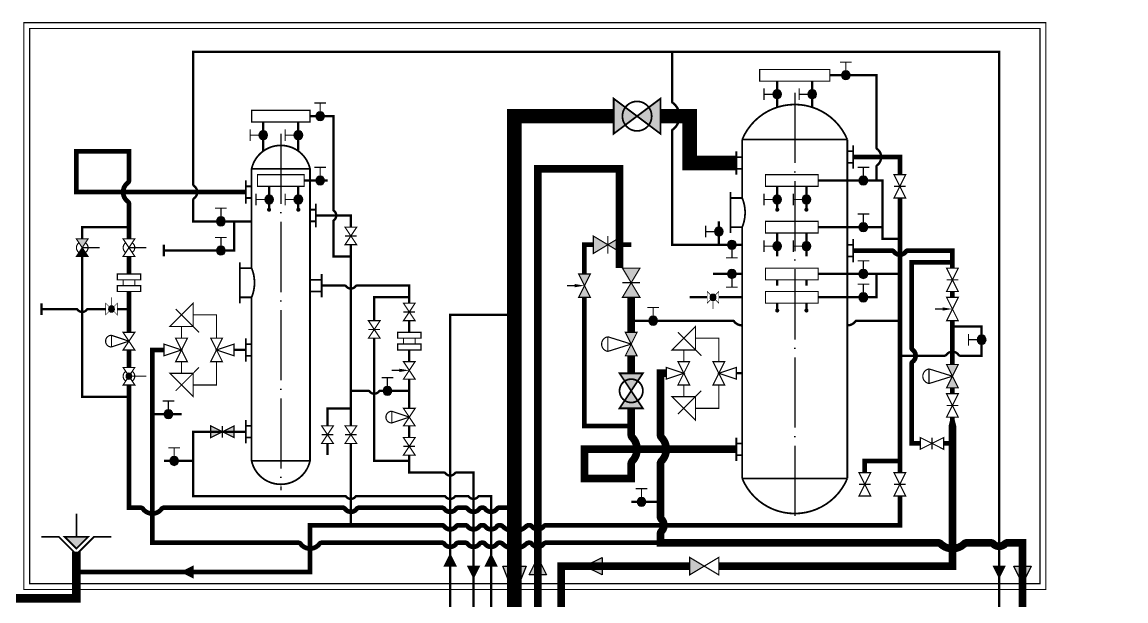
# Model space of a CAD drawing. Header units: millimetres. Extents: x 0 to 2500, y 0 to 1760.
# Drawn here: x 507.7 to 696.7, y 785 to 884.1 of the extents above; entities that cross this region are included whole.
import ezdxf

# ---------------------------------------------------------------- set-up
doc = ezdxf.new("R2010")
doc.units = ezdxf.units.MM
doc.linetypes.add('ACAD_ISO04W100', pattern=[30, 24, -3, 0, -3])
for name, color, linetype in [('Вентили регул.100', 7, 'Continuous'), ('Вентили регул.50', 7, 'Continuous'), ('Диафрагмы 80', 7, 'Continuous'), ('Емкости', 7, 'Continuous'), ('Задвижки 100', 7, 'Continuous'), ('Задвижки 150', 7, 'Continuous'), ('Задвижки 50', 7, 'Continuous'), ('Клапаны 150', 7, 'Continuous'), ('Клапаны донные', 7, 'Continuous'), ('Клапаны регул.100', 7, 'Continuous'), ('Клапаны регул.50', 7, 'Continuous'), ('Краны 15', 7, 'Continuous'), ('Краны шар.200', 7, 'Continuous'), ('Краны шар.400', 7, 'Continuous'), ('Краны шар.ручн.15', 7, 'Continuous'), ('Краны шар.ручн.50', 7, 'Continuous'), ('Краны шар.ручн.т.50', 7, 'Continuous'), ('Осевые', 7, 'ACAD_ISO04W100'), ('Площадки', 7, 'Continuous'), ('Трубы 108', 7, 'Continuous'), ('Трубы 159', 7, 'Continuous'), ('Трубы 219', 7, 'Continuous'), ('Трубы 426', 7, 'Continuous'), ('Трубы 57', 7, 'Continuous'), ('Устр-ва переключ.', 7, 'Continuous')]:
    doc.layers.add(name, color=color, linetype=linetype)

# ---------------------------------------------------------------- blocks, each defined once
blk = doc.blocks.new('Клапан донный')
at = {"layer": 'Клапаны донные'}
blk.add_hatch(color=256, dxfattribs=at).paths.add_polyline_path([(0, 1), (2, 3), (-2, 3)])
at = {"layer": 'Клапаны донные', "const_width": 0.3}
for points in [[(0, 3), (0, 7)], [(0, 0), (-3, 3), (-6, 3)], [(0, 0), (3, 3), (6, 3)]]:
    blk.add_lwpolyline(points, dxfattribs=at)
blk.add_lwpolyline([(0, 1), (2, 3), (-2, 3)], close=True, dxfattribs=at)
blk = doc.blocks.new('Устр-во переключ.')
at = {"layer": 'Устр-ва переключ.', "const_width": 0.2}
for points in [[(-1, 4), (-5, 4), (-1, 8)], [(-2, -2), (-4, -2), (-2, 2), (-4, 2)], [(2, 2), (4, 2), (2, -2), (4, -2)], [(-1, -4), (-5, -4), (-1, -8)]]:
    blk.add_lwpolyline(points, close=True, dxfattribs=at)
for points in [[(0, 3), (-4, 7)], [(-1, 6), (3, 6), (3, 2)], [(-3, 2), (-3, 4)], [(-3, 0), (-6, -1), (-6, 1), (-3, 0)], [(3, 0), (6, 1), (6, -1), (3, 0)], [(0, -3), (-4, -7)], [(-3, -4), (-3, -2)], [(3, -2), (3, -6), (-1, -6)]]:
    blk.add_lwpolyline(points, dxfattribs=at)
blk = doc.blocks.new('Кран 15')
at = {"layer": 'Краны 15'}
blk.add_hatch(color=256, dxfattribs=at).paths.add_polyline_path([(-0.75, 0.75, 1), (0.75, 0.75, 1)])
at = {"layer": 'Краны 15', "const_width": 0.2}
for points in [[(-2.25, 1.75), (-2.25, -0.25)], [(-0.75, 0.75), (-2.25, 0.75)]]:
    blk.add_lwpolyline(points, dxfattribs=at)
at = {"layer": 'Краны 15'}
blk.add_lwpolyline([(-0.75, 0.75, 1), (0.75, 0.75, 1), (-0.75, 0.75, 1)], format="xyb", dxfattribs=at)
blk = doc.blocks.new('Кран шар.ручн.50')
at = {"layer": 'Краны шар.ручн.50', "const_width": 0.2}
blk.add_lwpolyline([(1.5, 0), (1.5, 3)], dxfattribs=at)
blk.add_lwpolyline([(0, 1), (0, -1), (3, 1), (3, -1)], close=True, dxfattribs=at)
for points in [[(2.33, 0.55, 0.535184), (0.67, 0.55, 0.535184)], [(0.67, -0.55, 0.535184), (2.33, -0.55, 0.535184)]]:
    blk.add_lwpolyline(points, format="xyb", dxfattribs=at)
blk = doc.blocks.new('Диафрагма 80')
at = {"layer": 'Диафрагмы 80', "const_width": 0.2}
for points in [[(-2, 0), (2, 0), (2, -1), (-2, -1)], [(-2, -2), (2, -2), (2, -3), (-2, -3)]]:
    blk.add_lwpolyline(points, close=True, dxfattribs=at)
for points in [[(-1, -1), (-1, -2)], [(1, -1), (1, -2)]]:
    blk.add_lwpolyline(points, dxfattribs=at)
blk = doc.blocks.new('Кран шар.ручн.15')
at = {"layer": 'Краны шар.ручн.15'}
h = blk.add_hatch(color=256, dxfattribs=at)
h.paths.add_polyline_path([(1, 0), (1.35, -0.35, 0.198912), (1.5, 0, 0.198912), (1.35, 0.35)])
h.paths.add_polyline_path([(0.65, -0.35, 0.414214), (1.35, -0.35), (1, 0)])
h.paths.add_polyline_path([(0.5, 0, 0.198912), (0.65, -0.35), (1, 0), (0.65, 0.35, 0.198912)])
h.paths.add_polyline_path([(1, 0), (1.35, 0.35, 0.414214), (0.65, 0.35)])
at = {"layer": 'Краны шар.ручн.15', "const_width": 0.1}
blk.add_lwpolyline([(1, 0), (1, 2)], dxfattribs=at)
blk.add_lwpolyline([(0, 1), (0, -1), (2, 1), (2, -1)], close=True, dxfattribs=at)
at = {"layer": 'Краны шар.ручн.15'}
blk.add_lwpolyline([(0.5, 0, 1), (1.5, 0, 1), (0.5, 0, 1)], format="xyb", dxfattribs=at)
blk = doc.blocks.new('Кран шар.ручн.50 непрох.')
at = {"layer": 'Краны шар.ручн.50'}
h = blk.add_hatch(color=256, dxfattribs=at)
h.paths.add_polyline_path([(0, 1), (0, -1), (1.5, 0)])
h.paths.add_polyline_path([(1.5, 0), (3, -1), (3, 1)])
blk.add_hatch(color=256, dxfattribs=at).paths.add_polyline_path([(3, -1), (3, 1), (1.5, 0)])
at = {"layer": 'Краны шар.ручн.50', "const_width": 0.2}
blk.add_lwpolyline([(1.5, 0), (1.5, 3)], dxfattribs=at)
blk.add_lwpolyline([(0, 1), (0, -1), (3, 1), (3, -1)], close=True, dxfattribs=at)
for points in [[(2.33, 0.55, 0.535184), (0.67, 0.55, 0.535184)], [(0.67, -0.55, 0.535184), (2.33, -0.55, 0.535184)]]:
    blk.add_lwpolyline(points, format="xyb", dxfattribs=at)
blk = doc.blocks.new('Клапан регул.50')
at = {"layer": 'Клапаны регул.50', "const_width": 0.2}
blk.add_lwpolyline([(2.5, 3, 1), (0.5, 3)], format="xyb", dxfattribs=at)
for points in [[(0.5, 3), (1.5, 0)], [(0.5, 3), (2.5, 3)], [(2.5, 3), (1.5, 0)]]:
    blk.add_lwpolyline(points, dxfattribs=at)
blk.add_lwpolyline([(0, 1), (0, -1), (3, 1), (3, -1)], close=True, dxfattribs=at)
blk = doc.blocks.new('Кран шар.ручн.т.50')
at = {"layer": 'Краны шар.ручн.50'}
blk.add_hatch(color=256, dxfattribs=at).paths.add_polyline_path([(2, 0, 1), (1, 0, 1)])
at = {"layer": 'Краны шар.ручн.50', "const_width": 0.2}
blk.add_lwpolyline([(1.5, 0), (1.5, 3)], dxfattribs=at)
blk.add_lwpolyline([(0, 1), (0, -1), (3, 1), (3, -1)], close=True, dxfattribs=at)
for points in [[(2.33, 0.55, 0.535184), (0.67, 0.55, 0.535184)], [(0.67, -0.55, 0.535184), (2.33, -0.55, 0.535184)]]:
    blk.add_lwpolyline(points, format="xyb", dxfattribs=at)
at = {"layer": 'Краны шар.ручн.50'}
blk.add_lwpolyline([(2, 0, 1), (1, 0, 1), (2, 0, 1)], format="xyb", dxfattribs=at)
blk = doc.blocks.new('Задвижка 100 непрох.')
at = {"layer": 'Задвижки 100'}
h = blk.add_hatch(color=256, dxfattribs=at)
h.paths.add_polyline_path([(2, 0), (0, 1), (0, -1)])
h.paths.add_polyline_path([(2, 0), (4, -1), (4, 1)])
at = {"layer": 'Задвижки 100', "const_width": 0.2}
blk.add_lwpolyline([(0, -1), (0, 1), (4, -1), (4, 1)], close=True, dxfattribs=at)
blk.add_lwpolyline([(2, 1), (2, -1)], dxfattribs=at)
blk = doc.blocks.new('Задвижка 50')
at = {"layer": 'Задвижки 50', "const_width": 0.2}
blk.add_lwpolyline([(3, -1), (3, 1), (0, -1), (0, 1)], close=True, dxfattribs=at)
blk.add_lwpolyline([(1.5, 1), (1.5, -1)], dxfattribs=at)
blk = doc.blocks.new('Вентиль регул. 50')
at = {"layer": 'Вентили регул.50', "const_width": 0.2}
blk.add_lwpolyline([(1.5, 1.7), (1.5, 3)], dxfattribs=at)
blk.add_lwpolyline([(3, -1), (3, 1), (0, -1), (0, 1)], close=True, dxfattribs=at)
at = {"layer": 'Вентили регул.50'}
blk.add_solid([(1.78, 1.7), (1.5, 0), (1.22, 1.7)], dxfattribs=at)
blk = doc.blocks.new('Кран шар.400')
at = {"layer": 'Краны шар.400'}
h = blk.add_hatch(color=256, dxfattribs=at)
h.paths.add_polyline_path([(4, 0), (0, 3), (0, -3)])
h.paths.add_polyline_path([(8, 3), (4, 0), (8, -3)])
at = {"layer": 'Краны шар.400', "const_width": 0.3}
blk.add_lwpolyline([(0, -3), (0, 3), (8, -3), (8, 3)], close=True, dxfattribs=at)
blk.add_lwpolyline([(1.5, 0, 1.010551), (6.5, 0, 1.010551), (1.5, 0, 0.720759)], format="xyb", dxfattribs=at)
blk = doc.blocks.new('Кран шар.200')
at = {"layer": 'Краны шар.200'}
h = blk.add_hatch(color=256, dxfattribs=at)
h.paths.add_polyline_path([(0, -2), (3, 0), (0, 2)])
h.paths.add_polyline_path([(6, 2), (3, 0), (6, -2)])
at = {"layer": 'Краны шар.200', "const_width": 0.3}
blk.add_lwpolyline([(0, 2), (0, -2), (6, 2), (6, -2)], close=True, dxfattribs=at)
blk.add_lwpolyline([(3, 2, 1), (3, -2, 1), (3, 2, 1)], format="xyb", dxfattribs=at)
blk = doc.blocks.new('Вентиль регул. 100 непрох.')
at = {"layer": 'Вентили регул.100'}
h = blk.add_hatch(color=256, dxfattribs=at)
h.paths.add_polyline_path([(2, 0), (0, 1), (0, -1)])
h.paths.add_polyline_path([(2, 0), (4, -1), (4, 1)])
at = {"layer": 'Вентили регул.100', "const_width": 0.2}
blk.add_lwpolyline([(2, 1.7), (2, 3)], dxfattribs=at)
blk.add_lwpolyline([(0, -1), (0, 1), (4, -1), (4, 1)], close=True, dxfattribs=at)
at = {"layer": 'Вентили регул.100'}
blk.add_solid([(2.28, 1.7), (2, 0), (1.72, 1.7)], dxfattribs=at)
blk = doc.blocks.new('Задвижка 150 непрох.')
at = {"layer": 'Задвижки 150'}
h = blk.add_hatch(color=256, dxfattribs=at)
h.paths.add_polyline_path([(0, -1.5), (2.5, 0), (0, 1.5)])
h.paths.add_polyline_path([(2.5, 0), (5, -1.5), (5, 1.5)])
at = {"layer": 'Задвижки 150', "const_width": 0.2}
blk.add_lwpolyline([(5, -1.5), (0, 1.5), (0, -1.5), (5, 1.5)], close=True, dxfattribs=at)
blk.add_lwpolyline([(2.5, 1.5), (2.5, -1.5)], dxfattribs=at)
blk = doc.blocks.new('Клапан регул.100 непрох.')
at = {"layer": 'Клапаны регул.100'}
h = blk.add_hatch(color=256, dxfattribs=at)
h.paths.add_polyline_path([(2, 0), (0, 1), (0, -1)])
h.paths.add_polyline_path([(2, 0), (4, -1), (4, 1)])
at = {"layer": 'Клапаны регул.100', "const_width": 0.2}
blk.add_lwpolyline([(3.25, 4, 0.855684), (0.75, 4)], format="xyb", dxfattribs=at)
for points in [[(0.75, 4), (2, 0)], [(3.25, 4), (0.75, 4)], [(3.25, 4), (2, 0)]]:
    blk.add_lwpolyline(points, dxfattribs=at)
blk.add_lwpolyline([(0, -1), (0, 1), (4, -1), (4, 1)], close=True, dxfattribs=at)
blk = doc.blocks.new('Вентиль регул. 100')
at = {"layer": 'Вентили регул.100', "const_width": 0.2}
blk.add_lwpolyline([(2, 1.7), (2, 3)], dxfattribs=at)
blk.add_lwpolyline([(0, -1), (0, 1), (4, -1), (4, 1)], close=True, dxfattribs=at)
at = {"layer": 'Вентили регул.100'}
blk.add_solid([(2.28, 1.7), (2, 0), (1.72, 1.7)], dxfattribs=at)
blk = doc.blocks.new('Задвижка 100')
at = {"layer": 'Задвижки 100', "const_width": 0.2}
blk.add_lwpolyline([(0, -1), (0, 1), (4, -1), (4, 1)], close=True, dxfattribs=at)
blk.add_lwpolyline([(2, 1), (2, -1)], dxfattribs=at)
blk = doc.blocks.new('Клапан 150')
at = {"layer": 'Клапаны 150'}
blk.add_hatch(color=256, dxfattribs=at).paths.add_polyline_path([(0, 1.5), (0, -1.5), (2.5, 0)])
at = {"layer": 'Клапаны 150', "const_width": 0.2}
blk.add_lwpolyline([(5, -1.5), (0, 1.5), (0, -1.5), (5, 1.5)], close=True, dxfattribs=at)
blk = doc.blocks.new('Стрелка 57')
at = {"layer": 'Трубы 57'}
h = blk.add_hatch(color=256, dxfattribs=at)
h.paths.add_polyline_path([(0, 0), (0, -1), (2, 0)])
h.paths.add_polyline_path([(0, 1), (0, 0), (2, 0)])
at = {"layer": 'Трубы 57', "const_width": 0.2}
blk.add_lwpolyline([(0, -1), (0, 1), (2, 0)], close=True, dxfattribs=at)
blk = doc.blocks.new('Стрелка 108')
at = {"layer": 'Трубы 108'}
h = blk.add_hatch(color=256, dxfattribs=at)
h.paths.add_polyline_path([(0, 0), (1, 0), (0, 2)])
h.paths.add_polyline_path([(-1, 0), (0, 0), (0, 2)])
at = {"layer": 'Трубы 108', "const_width": 0.2}
blk.add_lwpolyline([(1, 0), (-1, 0), (0, 2)], close=True, dxfattribs=at)
blk = doc.blocks.new('Стрелка 159')
at = {"layer": 'Трубы 159'}
blk.add_hatch(color=256, dxfattribs=at).paths.add_polyline_path([(1.5, 0), (-1.5, 0), (0, -3)])
blk.add_lwpolyline([(-1.5, 0), (1.5, 0), (0, -3)], close=True, dxfattribs=at)

msp = doc.modelspace()

# ---------------------------------------------------------------- hatches: boundary and pattern name
for points in [[(550.25, 852, 1), (549.75, 852, 1)], [(555.25, 852, 1), (554.75, 852, 1)], [(637.25, 852, 1), (636.75, 852, 1)], [(642.25, 852, 1), (641.75, 852, 1)], [(637.25, 834.75, 1), (636.75, 834.75, 1)], [(642.25, 834.75, 1), (641.75, 834.75, 1)]]:
    msp.add_hatch(color=256).paths.add_polyline_path(points)
at = {"layer": 'Трубы 426'}
msp.add_hatch(color=256, dxfattribs=at).paths.add_polyline_path([(590, 791), (592, 786), (594, 791)])

# ---------------------------------------------------------------- linework, layer by layer
at = {"const_width": 0.2}
for points in [[(634, 876), (646, 876), (646, 874), (634, 874)], [(547, 869), (557, 869), (557, 867), (547, 867)], [(548, 858), (556, 858), (556, 856), (548, 856)], [(635, 858), (644, 858), (644, 856), (635, 856)], [(635, 850), (644, 850), (644, 848), (635, 848)], [(635, 842), (644, 842), (644, 840), (635, 840)], [(635, 838), (644, 838), (644, 836), (635, 836)]]:
    msp.add_lwpolyline(points, close=True, dxfattribs=at)
for points in [[(549.75, 852, 1), (550.25, 852, 1), (549.75, 852, 1)], [(554.75, 852, 1), (555.25, 852, 1), (554.75, 852, 1)], [(636.75, 852, 1), (637.25, 852, 1), (636.75, 852, 1)], [(641.75, 852, 1), (642.25, 852, 1), (641.75, 852, 1)], [(636.75, 834.75, 1), (637.25, 834.75, 1), (636.75, 834.75, 1)], [(641.75, 834.75, 1), (642.25, 834.75, 1), (641.75, 834.75, 1)]]:
    msp.add_lwpolyline(points, format="xyb", dxfattribs=at)
at = {"layer": 'Емкости', "const_width": 0.3}
for points in [[(649, 864, 0.666667), (631, 864), (631, 854, -0.2), (631, 849), (631, 806, 0.666667), (649, 806)], [(557, 809), (557, 859, 0.8), (547, 859), (547, 842, -0.2), (547, 837), (547, 809, 0.8)]]:
    msp.add_lwpolyline(points, format="xyb", close=True, dxfattribs=at)
for points in [[(631, 864), (649, 864)], [(630, 862), (630, 858)], [(649, 862), (650, 862)], [(650, 863), (650, 859)], [(631, 861), (630, 861)], [(649, 860), (650, 860)], [(547, 859), (557, 859)], [(631, 859), (630, 859)], [(546, 857), (546, 853)], [(547, 856), (546, 856)], [(629, 855), (629, 848)], [(547, 854), (546, 854)], [(558, 853), (558, 849)], [(631, 854), (629, 854)], [(557, 852), (558, 852)], [(557, 850), (558, 850)], [(631, 849), (629, 849)], [(650, 847), (650, 843)], [(649, 846), (650, 846)], [(545, 843), (545, 836)], [(649, 844), (650, 844)], [(547, 842), (545, 842)], [(559, 841), (559, 837)], [(557, 840), (559, 840)], [(557, 838), (559, 838)], [(547, 837), (545, 837)], [(546, 830), (546, 826)], [(547, 829), (546, 829)], [(547, 827), (546, 827)], [(546, 816), (546, 812)], [(547, 815), (546, 815)], [(547, 813), (546, 813)], [(630, 813), (630, 809)], [(631, 812), (630, 812)], [(557, 809), (547, 809)], [(631, 810), (630, 810)], [(649, 806), (631, 806)]]:
    msp.add_lwpolyline(points, dxfattribs=at)
at = {"layer": 'Осевые', "ltscale": 0.5}
for p, q in [((640, 872), (640, 799)), ((552, 865), (552, 804))]:
    msp.add_line(p, q, dxfattribs=at)
at = {"layer": 'Площадки', "const_width": 0.2}
for points in [[(508, 884), (683, 884), (683, 787), (508, 787)], [(509, 883), (682, 883), (682, 788), (509, 788)]]:
    msp.add_lwpolyline(points, close=True, dxfattribs=at)
at = {"layer": 'Трубы 108'}
for points in [[(546, 855, 0.8, 0.8, 0), (517, 855, 0.8, 0.8, 0), (517, 862, 0.8, 0.8, 0), (526, 862, 0.8, 0.8, 0), (526, 857, 0.8, 0.8, -0.236068), (525.8, 856.6, 0.8, 0.8, 0.236068), (525, 855, 0.8, 0.8, 0.236068), (525.8, 853.4, 0.8, 0.8, -0.236068), (526, 853, 0.8, 0.8, 0), (526, 847, 0, 0, 0)], [(667, 842, 0.8, 0.8, 0), (667, 845, 0.8, 0.8, 0), (659.4, 845, 0.8, 0.8, 0.236068), (659, 844.8, 0.8, 0.8, -0.236068), (658, 844.3, 0.8, 0.8, -0.236068), (657, 844.8, 0.8, 0.8, 0.236068), (656.6, 845, 0.8, 0.8, 0), (650, 845, 0, 0, 0)], [(667, 843, 0.8, 0.8, 0), (660, 843, 0.8, 0.8, 0), (660, 828.4, 0.8, 0.8, 0.236068), (660.2, 828, 0.8, 0.8, -0.236068), (660.7, 827, 0.8, 0.8, -0.236068), (660.2, 826, 0.8, 0.8, 0.236068), (660, 825.6, 0.8, 0.8, 0), (660, 812, 0.8, 0.8, 0), (661.5, 812, 0, 0, 0)], [(532, 828, 0.8, 0.8, 0), (530, 828, 0.8, 0.8, 0), (530, 795, 0.8, 0.8, 0), (555, 795, 0.8, 0.8, -0.236068), (555.4, 794.8, 0.8, 0.8, 0.236068), (557, 794, 0.8, 0.8, 0.236068), (558.6, 794.8, 0.8, 0.8, -0.236068), (559, 795, 0.8, 0.8, 0), (579.6, 795, 0.8, 0.8, -0.236068), (580, 794.8, 0.8, 0.8, 0.236068), (581, 794.3, 0.8, 0.8, 0.236068), (582, 794.8, 0.8, 0.8, -0.236068), (582.4, 795, 0.8, 0.8, 0), (583.6, 795, 0.8, 0.8, -0.236068), (584, 794.8, 0.8, 0.8, 0.236068), (585, 794.3, 0.8, 0.8, 0.236068), (586, 794.8, 0.8, 0.8, -0.236068), (586.4, 795, 0.8, 0.8, 0), (586.6, 795, 0.8, 0.8, -0.236068), (587, 794.8, 0.8, 0.8, 0.236068), (588, 794.3, 0.8, 0.8, 0.236068), (589, 794.8, 0.8, 0.8, -0.236068), (589.4, 795, 0.8, 0.8, 0), (589.5, 795, 0.8, 0.8, -0.192582), (590, 794.8, 0.8, 0.8, 0.192582), (592, 794, 0.8, 0.8, 0.192582), (594, 794.8, 0.8, 0.8, -0.192582), (594.5, 795, 0.8, 0.8, 0), (594.6, 795, 0.8, 0.8, -0.236068), (595, 794.8, 0.8, 0.8, 0.236068), (596, 794.3, 0.8, 0.8, 0.236068), (597, 794.8, 0.8, 0.8, -0.236068), (597.4, 795, 0.8, 0.8, 0), (617, 795, 0, 0, 0)], [(526, 822, 0.8, 0.8, 0), (526, 801, 0.8, 0.8, 0), (528, 801, 0.8, 0.8, -0.236068), (528.4, 800.8, 0.8, 0.8, 0.236068), (530, 800, 0.8, 0.8, 0.236068), (531.6, 800.8, 0.8, 0.8, -0.236068), (532, 801, 0.8, 0.8, 0), (562.6, 801, 0.8, 0.8, -0.236068), (563, 800.8, 0.8, 0.8, 0.236068), (564, 800.3, 0.8, 0.8, 0.236068), (565, 800.8, 0.8, 0.8, -0.236068), (565.4, 801, 0.8, 0.8, 0), (579.6, 801, 0.8, 0.8, -0.236068), (580, 800.8, 0.8, 0.8, 0.236068), (581, 800.3, 0.8, 0.8, 0.236068), (582, 800.8, 0.8, 0.8, -0.236068), (582.4, 801, 0.8, 0.8, 0), (583.6, 801, 0.8, 0.8, -0.236068), (584, 800.8, 0.8, 0.8, 0.236068), (585, 800.3, 0.8, 0.8, 0.236068), (586, 800.8, 0.8, 0.8, -0.236068), (586.4, 801, 0.8, 0.8, 0), (586.6, 801, 0.8, 0.8, -0.236068), (587, 800.8, 0.8, 0.8, 0.236068), (588, 800.3, 0.8, 0.8, 0.236068), (589, 800.8, 0.8, 0.8, -0.236068), (589.4, 801, 0.8, 0.8, 0), (592, 801, 0, 0, 0)], [(517, 790, 0.8, 0.8, 0), (557, 790, 0.8, 0.8, 0), (557, 798, 0.8, 0.8, 0), (579.6, 798, 0.8, 0.8, -0.236068), (580, 797.8, 0.8, 0.8, 0.236068), (581, 797.3, 0.8, 0.8, 0.236068), (582, 797.8, 0.8, 0.8, -0.236068), (582.4, 798, 0.8, 0.8, 0), (583.6, 798, 0.8, 0.8, -0.236068), (584, 797.8, 0.8, 0.8, 0.236068), (585, 797.3, 0.8, 0.8, 0.236068), (586, 797.8, 0.8, 0.8, -0.236068), (586.4, 798, 0.8, 0.8, 0), (586.6, 798, 0.8, 0.8, -0.236068), (587, 797.8, 0.8, 0.8, 0.236068), (588, 797.3, 0.8, 0.8, 0.236068), (589, 797.8, 0.8, 0.8, -0.236068), (589.4, 798, 0.8, 0.8, 0), (589.5, 798, 0.8, 0.8, -0.192582), (590, 797.8, 0.8, 0.8, 0.192582), (592, 797, 0.8, 0.8, 0.192582), (594, 797.8, 0.8, 0.8, -0.192582), (594.5, 798, 0.8, 0.8, 0), (594.6, 798, 0.8, 0.8, -0.236068), (595, 797.8, 0.8, 0.8, 0.236068), (596, 797.3, 0.8, 0.8, 0.236068), (597, 797.8, 0.8, 0.8, -0.236068), (597.4, 798, 0.8, 0.8, 0), (658, 798, 0.8, 0.8, 0), (658, 803, 0, 0, 0)]]:
    msp.add_lwpolyline(points, format="xyseb", dxfattribs=at)
at = {"layer": 'Трубы 108', "const_width": 0.8}
for points in [[(658, 858), (658, 861), (650, 861)], [(658, 807), (658, 854)], [(604, 841), (604, 846), (605.5, 846)], [(610.5, 846), (612, 846)], [(526, 844), (526, 841)], [(526, 838), (526, 831)], [(612, 815), (604, 815), (604, 837)], [(667, 837), (667, 838)], [(667, 825.5), (667, 833)], [(526, 828), (526, 825)], [(667, 820.5), (667, 821.5)], [(667, 816), (667, 816.5)], [(665.5, 812), (667, 812)], [(658, 809), (652, 809), (652, 807)]]:
    msp.add_lwpolyline(points, dxfattribs=at)
at = {"layer": 'Трубы 159'}
for points in [[(682, 695, 1.3, 1.3, 0), (596, 695, 1.3, 1.3, 0), (596, 859, 1.3, 1.3, 0), (610, 859, 1.3, 1.3, 0), (610, 842, 0, 0, 0)], [(618, 824, 1.3, 1.3, 0), (617, 824, 1.3, 1.3, 0), (617, 813.5, 1.3, 1.3, 0.192582), (617.2, 813, 1.3, 1.3, -0.192582), (618, 811, 1.3, 1.3, -0.192582), (617.2, 809, 1.3, 1.3, 0.192582), (617, 808.5, 1.3, 1.3, 0), (617, 799.5, 1.3, 1.3, 0.192582), (617.2, 799, 1.3, 1.3, -0.192582), (617.6, 798, 1.3, 1.3, -0.192582), (617.2, 797, 1.3, 1.3, 0.192582), (617, 796.5, 1.3, 1.3, 0), (617, 795, 1.3, 1.3, 0), (664.5, 795, 1.3, 1.3, -0.192582), (665, 794.8, 1.3, 1.3, 0.192582), (667, 794, 1.3, 1.3, 0.192582), (669, 794.8, 1.3, 1.3, -0.192582), (669.5, 795, 1.3, 1.3, 0), (673.5, 795, 1.3, 1.3, -0.192582), (674, 794.8, 1.3, 1.3, 0.192582), (675, 794.4, 1.3, 1.3, 0.192582), (676, 794.8, 1.3, 1.3, -0.192582), (676.5, 795, 1.3, 1.3, 0), (679, 795, 1.3, 1.3, 0), (679, 702, 0, 0, 0)], [(612, 818, 1.3, 1.3, 0), (612, 813.5, 1.3, 1.3, 0.192582), (612.2, 813, 1.3, 1.3, -0.192582), (613, 811, 1.3, 1.3, -0.192582), (612.2, 809, 1.3, 1.3, 0.192582), (612, 808.5, 1.3, 1.3, 0), (612, 806, 1.3, 1.3, 0), (604, 806, 1.3, 1.3, 0), (604, 811, 1.3, 1.3, 0), (630, 811, 0, 0, 0)], [(627, 791, 1.3, 1.3, 0), (667, 791, 1.3, 1.3, 0), (667, 815, 1.3, 0.8, 0), (667, 816, 0, 0, 0)]]:
    msp.add_lwpolyline(points, format="xyseb", dxfattribs=at)
at = {"layer": 'Трубы 159', "const_width": 1.3}
for points in [[(612, 837), (612, 831)], [(612, 827), (612, 824)], [(600, 697), (600, 791), (622, 791)]]:
    msp.add_lwpolyline(points, dxfattribs=at)
at = {"layer": 'Трубы 219', "const_width": 1.5}
msp.add_lwpolyline([(517, 709), (505, 709), (505, 785.5), (517, 785.5), (517, 793.5)], dxfattribs=at)
at = {"layer": 'Трубы 426'}
msp.add_lwpolyline([(1164.5, 715, 2.5, 2.5, 0), (1156, 715, 2.5, 2.5, 0), (1156, 609, 2.5, 2.5, 0), (592, 609, 2.5, 2.5, 0), (592, 868, 2.5, 2.5, 0), (609, 868, 0, 0, 0)], format="xyseb", dxfattribs=at)
at = {"layer": 'Трубы 426', "const_width": 2.5}
msp.add_lwpolyline([(617, 868), (622, 868), (622, 860), (630, 860)], dxfattribs=at)
at = {"layer": 'Трубы 426'}
msp.add_lwpolyline([(590, 791), (594, 791), (592, 786)], close=True, dxfattribs=at)
at = {"layer": 'Трубы 57', "const_width": 0.4}
msp.add_lwpolyline([(547, 850), (537, 850), (537, 853.6, -0.236068), (537.2, 854, 0.236068), (537.7, 855, 0.236068), (537.2, 856, -0.236068), (537, 856.4), (537, 879), (675, 879), (675, 704.5)], format="xyb", dxfattribs=at)
at = {"layer": 'Трубы 57'}
for points in [[(619, 879, 0.4, 0.4, 0), (619, 870.5, 0.4, 0.4, 0.236068), (619.1, 870.3, 0.4, 0.4, -0.226986), (620.3, 868, 0.4, 0.4, -0.226986), (619.1, 865.7, 0.4, 0.4, 0.236068), (619, 865.5, 0.4, 0.4, 0), (619, 846, 0.4, 0.4, 0), (631, 846, 0, 0, 0)], [(654, 857, 0.4, 0.4, 0), (654, 859.4, 0.4, 0.4, -0.236068), (654.1, 859.6, 0.4, 0.4, 0.236068), (654.8, 861, 0.4, 0.4, 0.236068), (654.1, 862.4, 0.4, 0.4, -0.236068), (654, 862.6, 0.4, 0.4, 0), (654, 875, 0.4, 0.4, 0), (646, 875, 0, 0, 0)], [(561, 850, 0.4, 0.4, -0.236068), (561.1, 850.2, 0.4, 0.4, 0.236068), (561.5, 851, 0.4, 0.4, 0.236068), (561.1, 851.8, 0.4, 0.4, -0.236068), (561, 852, 0, 0, 0)], [(574, 836, 0.4, 0.4, 0), (574, 839, 0.4, 0.4, 0), (565, 839, 0.4, 0.4, 0.236068), (564.8, 838.9, 0.4, 0.4, -0.236068), (564, 838.5, 0.4, 0.4, -0.236068), (563.2, 838.9, 0.4, 0.4, 0.236068), (563, 839, 0.4, 0.4, 0), (559, 839, 0, 0, 0)], [(522, 835, 0.4, 0.4, 0), (519, 835, 0.4, 0.4, 0.236068), (518.8, 834.9, 0.4, 0.4, -0.236068), (518, 834.5, 0.4, 0.4, -0.236068), (517.2, 834.9, 0.4, 0.4, 0.236068), (517, 835, 0.4, 0.4, 0), (511, 835, 0, 0, 0)], [(612, 833, 0.4, 0.4, 0), (629.4, 833, 0.4, 0.4, -0.236068), (629.6, 832.9, 0.4, 0.4, 0.236068), (631, 832.2, 0, 0, 0)], [(649, 832.2, 0.4, 0.4, 0.236068), (650.4, 832.9, 0.4, 0.4, -0.236068), (650.6, 833, 0.4, 0.4, 0), (658, 833, 0, 0, 0)], [(658, 827, 0.4, 0.4, 0), (665.6, 827, 0.4, 0.4, 0.236068), (666, 827.2, 0.4, 0.4, -0.236068), (667, 827.7, 0.4, 0.4, -0.236068), (668, 827.2, 0.4, 0.4, 0.236068), (668.4, 827, 0.4, 0.4, 0), (672, 827, 0.4, 0.4, 0), (672, 832, 0.4, 0.4, 0), (667, 832, 0, 0, 0)], [(567, 821, 0.4, 0.4, -0.236068), (567.2, 820.9, 0.4, 0.4, 0.236068), (568, 820.5, 0.4, 0.4, 0.236068), (568.8, 820.9, 0.4, 0.4, -0.236068), (569, 821, 0, 0, 0)], [(588, 680, 0.4, 0.4, 0), (588, 803, 0.4, 0.4, 0), (586, 803, 0.4, 0.4, 0.236068), (585.8, 802.9, 0.4, 0.4, -0.236068), (585, 802.5, 0.4, 0.4, -0.236068), (584.2, 802.9, 0.4, 0.4, 0.236068), (584, 803, 0.4, 0.4, 0), (582, 803, 0.4, 0.4, 0.236068), (581.8, 802.9, 0.4, 0.4, -0.236068), (581, 802.5, 0.4, 0.4, -0.236068), (580.2, 802.9, 0.4, 0.4, 0.236068), (580, 803, 0.4, 0.4, 0), (565, 803, 0.4, 0.4, 0.236068), (564.8, 802.9, 0.4, 0.4, -0.236068), (564, 802.5, 0.4, 0.4, -0.236068), (563.2, 802.9, 0.4, 0.4, 0.236068), (563, 803, 0.4, 0.4, 0), (537, 803, 0.4, 0.4, 0), (537, 814, 0.4, 0.4, 0), (546, 814, 0, 0, 0)], [(585, 766, 0.4, 0.4, 0), (585, 776, 0.4, 0.4, 0.236068), (584.9, 776.2, 0.4, 0.4, -0.236068), (584.5, 777, 0.4, 0.4, -0.236068), (584.9, 777.8, 0.4, 0.4, 0.236068), (585, 778, 0.4, 0.4, 0), (585, 807, 0.4, 0.4, 0), (582, 807, 0.4, 0.4, 0.236068), (581.8, 806.9, 0.4, 0.4, -0.236068), (581, 806.5, 0.4, 0.4, -0.236068), (580.2, 806.9, 0.4, 0.4, 0.236068), (580, 807, 0.4, 0.4, 0), (574, 807, 0.4, 0.4, 0), (574, 810, 0, 0, 0)]]:
    msp.add_lwpolyline(points, format="xyseb", dxfattribs=at)
at = {"layer": 'Трубы 57', "const_width": 0.4}
for points in [[(637, 874), (637, 869.53)], [(643, 874), (643, 869.53)], [(561, 852), (561, 868), (557, 868)], [(549, 867), (549, 862.03)], [(555, 867), (555, 862.03)], [(550, 856), (550, 852)], [(555, 856), (555, 852)], [(556, 857), (560, 857)], [(637, 856), (637, 852)], [(642, 856), (642, 852)], [(658, 847), (655, 847), (655, 857), (644, 857)], [(564, 849), (564, 851), (558, 851)], [(526, 849), (518, 849), (518, 847)], [(544, 850), (544, 845), (532, 845)], [(564, 844), (561, 844), (561, 850)], [(627, 846), (627, 850)], [(655, 849), (644, 849)], [(637, 848), (637, 844)], [(642, 848), (642, 844)], [(532, 846), (532, 844)], [(564, 815), (564, 846)], [(518, 844), (518, 820), (526, 820)], [(631, 841), (626, 841)], [(658, 841), (644, 841)], [(654, 841), (654, 837), (644, 837)], [(637, 840), (637, 839)], [(642, 840), (642, 839)], [(511, 836), (511, 834)], [(568, 833), (568, 837), (574, 837)], [(625, 837), (622, 837)], [(631, 837), (627, 837)], [(637, 836), (637, 835)], [(642, 836), (642, 835)], [(526, 835), (524, 835)], [(581, 777), (581, 834), (592, 834)], [(574, 831), (574, 833)], [(574, 809), (568, 809), (568, 830)], [(544, 828), (546, 828)], [(574, 826), (574, 828)], [(630, 824), (631, 824)], [(574, 818), (574, 823)], [(564, 821), (567, 821)], [(569, 821), (574, 821)], [(535, 817), (530, 817)], [(564, 818), (560, 818), (560, 815)], [(574, 813), (574, 815)], [(560, 812), (560, 810)], [(564, 798), (564, 812)], [(537, 809), (532, 809)], [(617, 802), (612, 802)]]:
    msp.add_lwpolyline(points, dxfattribs=at)

# ---------------------------------------------------------------- block references
at = {"layer": 'Вентили регул.100', "rotation": 90}
for name, p in [('Вентиль регул. 100 непрох.', (604, 837)), ('Вентиль регул. 100', (667, 833))]:
    msp.add_blockref(name, p, dxfattribs=at)
at = {"layer": 'Вентили регул.50', "rotation": 90}
msp.add_blockref('Вентиль регул. 50', (574, 823), dxfattribs=at)
at = {"layer": 'Диафрагмы 80'}
for p in [(526, 841), (574, 831)]:
    msp.add_blockref('Диафрагма 80', p, dxfattribs=at)
at = {"layer": 'Задвижки 100'}
for p, rotation in [((658, 854), 90), ((667, 838), 90), ((667, 816.5), 90), ((665.5, 812), 180), ((652, 803), 90), ((658, 803), 90)]:
    msp.add_blockref('Задвижка 100', p, dxfattribs=dict(at, rotation=rotation))
msp.add_blockref('Задвижка 100 непрох.', (540, 814), dxfattribs=at)
at = {"layer": 'Задвижки 150'}
msp.add_blockref('Задвижка 150 непрох.', (605.5, 846), dxfattribs=at)
at = {"layer": 'Задвижки 150', "rotation": 270}
msp.add_blockref('Задвижка 150 непрох.', (612, 842), dxfattribs=at)
at = {"layer": 'Задвижки 50', "rotation": 270}
for p in [(564, 849), (574, 836), (568, 833), (560, 815), (564, 815), (574, 813)]:
    msp.add_blockref('Задвижка 50', p, dxfattribs=at)
at = {"layer": 'Клапаны 150'}
msp.add_blockref('Клапан 150', (622, 791), dxfattribs=at)
at = {"layer": 'Клапаны донные'}
msp.add_blockref('Клапан донный', (517, 793), dxfattribs=at)
at = {"layer": 'Клапаны регул.100', "rotation": 90}
for p in [(612, 827), (667, 821.5)]:
    msp.add_blockref('Клапан регул.100 непрох.', p, dxfattribs=at)
at = {"layer": 'Клапаны регул.50', "rotation": 90}
for p in [(526, 828), (574, 815)]:
    msp.add_blockref('Клапан регул.50', p, dxfattribs=at)
at = {"layer": 'Краны 15'}
for p, rotation in [((648, 875), 270), ((558, 868), 270), ((558, 857), 270), ((651, 857), 270), ((541, 850), 270), ((651, 849), 270), ((541, 845), 270), ((630, 846), 90), ((651, 841), 270), ((630, 841), 90), ((651, 837), 270), ((615, 833), 270), ((569.5, 821), 270), ((532, 817), 270), ((533, 809), 270), ((613, 802), 270)]:
    msp.add_blockref('Кран 15', p, dxfattribs=dict(at, rotation=rotation))
for p in [(637, 871), (643, 871), (549, 864), (555, 864), (550, 853), (555, 853), (637, 853), (642, 853), (627, 847.5), (637, 845), (642, 845), (672, 829)]:
    msp.add_blockref('Кран 15', p, dxfattribs=at)
at = {"layer": 'Краны шар.200', "rotation": 270}
msp.add_blockref('Кран шар.200', (612, 824), dxfattribs=at)
at = {"layer": 'Краны шар.400'}
msp.add_blockref('Кран шар.400', (609, 868), dxfattribs=at)
at = {"layer": 'Краны шар.ручн.15', "rotation": 180}
msp.add_blockref('Кран шар.ручн.15', (627, 837), dxfattribs=at)
at = {"layer": 'Краны шар.ручн.15'}
msp.add_blockref('Кран шар.ручн.15', (522, 835), dxfattribs=at)
at = {"layer": 'Краны шар.ручн.50', "rotation": 270}
for name, p in [('Кран шар.ручн.50 непрох.', (518, 847)), ('Кран шар.ручн.50', (526, 847))]:
    msp.add_blockref(name, p, dxfattribs=at)
at = {"layer": 'Краны шар.ручн.т.50', "rotation": 270}
msp.add_blockref('Кран шар.ручн.т.50', (526, 825), dxfattribs=at)
at = {"layer": 'Трубы 108', "rotation": 90}
msp.add_blockref('Стрелка 108', (537, 790), dxfattribs=at)
at = {"layer": 'Трубы 159'}
for p, rotation in [((596, 789.5), 180), ((607, 791), 270)]:
    msp.add_blockref('Стрелка 159', p, dxfattribs=dict(at, rotation=rotation))
at = {"layer": 'Трубы 57'}
for p, rotation in [((581, 791), 90), ((588, 791), 90), ((585, 791), 270), ((675, 791), 270)]:
    msp.add_blockref('Стрелка 57', p, dxfattribs=dict(at, rotation=rotation))
msp.add_blockref('Стрелка 159', (679, 791), dxfattribs=at)
at = {"layer": 'Устр-ва переключ.'}
for p in [(538, 828), (624, 824)]:
    msp.add_blockref('Устр-во переключ.', p, dxfattribs=at)

doc.saveas('drawing.dxf')
